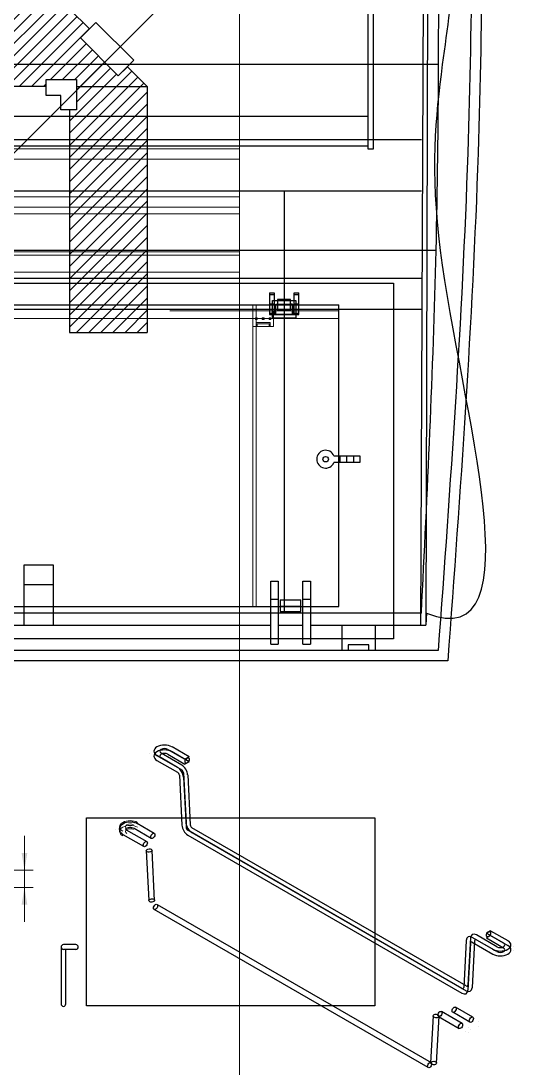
# Model space of a CAD drawing. Header units: inches. Extents: x -1.8 to 19, y -6.6 to 16.3.
# Drawn here: x 11.42 to 18.96, y -6.63 to 8.64 of the extents above; entities that cross this region are included whole.
import ezdxf

# ---------------------------------------------------------------- set-up
doc = ezdxf.new("R2010")
doc.units = ezdxf.units.IN
doc.header["$MEASUREMENT"] = 0
doc.linetypes.add('DASHED2', pattern=[9.525, 6.35, -3.175])
for name, color, linetype, lineweight, true_color in [('carriage ribbon cable', 4, 'Continuous', 25, 0x00ffff), ('carriage shaft', 30, 'Continuous', 25, 0xff7f00), ('dimensions', 150, 'Continuous', 18, 0x0080ff), ('hidden ... bottom view', 16, 'Continuous', 25, 0x800000), ('hidden ... case construction', 56, 'Continuous', 25, 0x808000), ('hidden ... construction', 2, 'Continuous', 0, 0xffff00), ('hidden ... isometric', 3, 'Continuous', 25, 0x00ff00), ('keyboard', 96, 'Continuous', 25, 0x008000), ('motherboard', 6, 'Continuous', 25, 0xff00ff), ('orthographic', 7, 'Continuous', 25, 0xffffff), ('top view', 7, 'Continuous', 25, 0xffffff)]:
    doc.layers.add(name, color=color, linetype=linetype, lineweight=lineweight, true_color=true_color)
picture_1 = doc.add_image_def('image1.png', size_in_pixel=(1050, 685))

# ---------------------------------------------------------------- blocks, each defined once
blk = doc.blocks.new('PCB latch')
at = {"layer": 'top view', "color": 0}
for p, q in [((-0.215, 0.242), (-0.215, -0.075)), ((-0.215, 0.242), (-0.147, 0.242)), ((-0.215, 0.217), (-0.147, 0.217)), ((-0.147, 0.242), (-0.147, -0.075)), ((0.147, 0.242), (0.215, 0.242)), ((0.147, -0.075), (0.147, 0.242)), ((0.147, 0.217), (0.215, 0.217)), ((0.215, -0.075), (0.215, 0.242)), ((-0.215, 0.079), (-0.147, 0.079)), ((-0.12, -0.075), (-0.12, 0.075)), ((-0.12, 0.075), (-0.095, 0.075)), ((0.095, 0.145), (-0.095, 0.145)), ((-0.095, 0.145), (-0.095, -0.018)), ((0.095, 0.062), (-0.095, 0.062)), ((0.095, -0.018), (0.095, 0.145)), ((0.12, 0.075), (0.095, 0.075)), ((0.12, -0.075), (0.12, 0.075)), ((0.147, 0.079), (0.215, 0.079)), ((-0.215, -0.057), (-0.147, -0.057)), ((-0.215, -0.075), (0.215, -0.075)), ((-0.095, -0.018), (0.095, -0.018)), ((0.147, -0.057), (0.215, -0.057))]:
    blk.add_line(p, q, dxfattribs=at)
blk = doc.blocks.new('PCB anchor')
at = {"layer": 'top view'}
for p, q in [((0, -0.9165), (0, 0)), ((0, 0), (0.11, 0)), ((0.11, 0), (0.11, -0.9165)), ((0.47, -0.9165), (0.47, 0)), ((0.47, 0), (0.58, 0)), ((0.58, 0), (0.58, -0.9165)), ((0, -0.26), (0.11, -0.26)), ((0.14, -0.27), (0.14, -0.44)), ((0.14, -0.27), (0.44, -0.27)), ((0.44, -0.44), (0.44, -0.27)), ((0.47, -0.26), (0.58, -0.26)), ((0, -0.37), (0.11, -0.37)), ((0.14, -0.44), (0.44, -0.44)), ((0.47, -0.37), (0.58, -0.37)), ((0, -0.9165), (0.11, -0.9165)), ((0.47, -0.9165), (0.58, -0.9165))]:
    blk.add_line(p, q, dxfattribs=at)
at = {"layer": 'top view', "linetype": 'DASHED2'}
blk.add_line((0.44, -0.37), (0.14, -0.37), dxfattribs=at)
blk = doc.blocks.new('22-27-2031')
at = {"layer": 'motherboard', "color": 0, "lineweight": 18}
for p, q in [((0.25, 0.115), (-0.05, 0.115)), ((-0.05, 0.115), (-0.05, -0.115)), ((0.25, -0.115), (0.25, 0.115)), ((-0.05, -0.115), (0.25, -0.115))]:
    blk.add_line(p, q, dxfattribs=at)
at = {"layer": 'motherboard', "color": 0, "lineweight": 13}
for p, q in [((-0.0125, -0.0125), (-0.0125, 0.0125)), ((-0.0125, 0.0125), (0.0125, 0.0125)), ((0.0125, 0.0125), (0.0125, -0.0125)), ((0.0875, -0.0125), (0.0875, 0.0125)), ((0.0875, 0.0125), (0.1125, 0.0125)), ((0.1125, 0.0125), (0.1125, -0.0125)), ((0.1875, -0.0125), (0.1875, 0.0125)), ((0.1875, 0.0125), (0.2125, 0.0125)), ((0.2125, 0.0125), (0.2125, -0.0125)), ((0.0125, -0.0125), (-0.0125, -0.0125)), ((0.2, -0.055), (0, -0.055)), ((0, -0.115), (0, -0.055)), ((0.2, -0.076), (0, -0.076)), ((0.0125, -0.115), (0.0125, -0.076)), ((0.1125, -0.0125), (0.0875, -0.0125)), ((0.2125, -0.0125), (0.1875, -0.0125)), ((0.1875, -0.115), (0.1875, -0.076)), ((0.2, -0.115), (0.2, -0.055))]:
    blk.add_line(p, q, dxfattribs=at)

msp = doc.modelspace()

# ---------------------------------------------------------------- hatches: boundary and pattern name
at = {"layer": 'carriage ribbon cable'}
h = msp.add_hatch(dxfattribs=at)
h.set_pattern_fill('ANSI31', color=256, style=0, pattern_type=0)
edge = h.paths.add_edge_path(flags=0)
edge.add_line((12.966, 7.969), (13.255, 7.68))
edge.add_line((13.255, 7.68), (13.255, 4.095))
edge.add_line((13.255, 4.095), (12.125, 4.095))
edge.add_line((12.125, 4.095), (12.125, 7.34))
edge.add_line((12.125, 7.34), (12.225, 7.34))
edge.add_line((12.225, 7.34), (12.225, 7.78))
edge.add_line((12.225, 7.78), (11.785, 7.78))
edge.add_line((11.785, 7.78), (11.785, 7.68))
edge.add_line((11.785, 7.68), (8.725, 7.68))
edge.add_line((8.725, 7.68), (8.725, 8.335))
edge.add_arc((8.615, 8.335), 0.11, 0, 180)
edge.add_line((8.505, 8.335), (8.505, 7.68))
edge.add_line((8.505, 7.68), (1.215, 7.68))
edge.add_line((1.215, 7.68), (1.215, 8.81))
edge.add_line((1.215, 8.81), (12.125, 8.81))
edge.add_line((12.125, 8.81), (12.414, 8.521))
edge.add_line((12.414, 8.521), (12.282, 8.388))
edge.add_line((12.282, 8.388), (12.833, 7.837))
edge.add_line((12.833, 7.837), (12.966, 7.969))

# ---------------------------------------------------------------- linework, layer by layer
for p, q in [((12.125, 8.81), (12.414, 8.521)), ((12.282, 8.388), (12.414, 8.521)), ((12.282, 8.388), (12.833, 7.837)), ((12.966, 7.969), (12.833, 7.837)), ((12.966, 7.969), (13.255, 7.68)), ((11.785, 7.68), (8.725, 7.68)), ((11.785, 7.78), (12.225, 7.78)), ((11.785, 7.68), (11.785, 7.78)), ((12.225, 7.78), (12.225, 7.34)), ((12.225, 7.68), (13.255, 7.68)), ((13.255, 7.68), (13.255, 4.095)), ((12.125, 7.34), (12.125, 4.095)), ((12.225, 7.34), (12.125, 7.34)), ((12.125, 4.095), (13.255, 4.095))]:
    msp.add_line(p, q, dxfattribs=at)
at = {"layer": 'carriage shaft'}
for p, q in [((0.715, 7.248), (16.475, 7.248)), ((16.475, 6.815), (16.475, 7.248)), ((0.715, 6.815), (16.475, 6.815))]:
    msp.add_line(p, q, dxfattribs=at)
at = {"layer": 'dimensions'}
for p, q in [((11.467, -4.5), (11.467, -3.248)), ((10.708, -3.748), (11.592, -3.748)), ((10.708, -4), (11.592, -4))]:
    msp.add_line(p, q, dxfattribs=at)
for points in [[(11.467, -3.748), (11.426, -3.498), (11.509, -3.498)], [(11.467, -4), (11.509, -4.25), (11.426, -4.25)]]:
    msp.add_solid(points, dxfattribs=at)
at = {"layer": 'hidden ... bottom view'}
for p, q in [((15.08, 4.56), (15.42, 4.56)), ((15.08, 4.3), (15.08, 4.56)), ((15.13, 4.505), (15.37, 4.505)), ((15.13, 4.355), (15.13, 4.505)), ((15.37, 4.505), (15.37, 4.355)), ((15.42, 4.56), (15.42, 4.3)), ((15.42, 4.3), (15.08, 4.3)), ((15.37, 4.355), (15.13, 4.355)), ((17.25, 0), (0, 0))]:
    msp.add_line(p, q, dxfattribs=at)
msp.add_open_spline([(17.25, 0), (17.337, 1.763), (17.467, 4.428), (17.51, 8.336), (17.493, 11.814), (17.374, 14.386), (17.312, 15.719)], degree=3, knots=[0, 0, 0, 0, 5.294367, 8.004593, 11.723475, 15.726525, 15.726525, 15.726525, 15.726525], dxfattribs=at)
at = {"layer": 'hidden ... case construction'}
for p, q in [((17.241, -0.175), (17.311, 15.762)), ((17.357, 15.762), (17.315, -0.175)), ((17.5, 8), (-0.25, 8)), ((17.25, 6.9), (0, 6.9)), ((17.25, 6.155), (0, 6.155)), ((15.25, 6.155), (15.25, 0)), ((17.465, 5.29), (-0.215, 5.29)), ((17.25, 4.88), (0, 4.88)), ((17.25, 4.43), (0, 4.43))]:
    msp.add_line(p, q, dxfattribs=at)
at = {"layer": 'hidden ... construction'}
for p, q in [((14.6, 6.771), (5.595, 6.771)), ((14.6, 6.622), (5.595, 6.622)), ((14.6, 6.072), (5.595, 6.072)), ((14.6, 5.922), (5.595, 5.922)), ((14.6, 5.822), (5.595, 5.822)), ((14.6, 5.271), (5.595, 5.271)), ((14.6, 5.222), (5.595, 5.222)), ((5.595, 4.971), (14.6, 4.971)), ((14.795, 0.095), (14.795, 4.495)), ((14.845, 0.095), (14.845, 4.495)), ((4.445, 4.295), (16.045, 4.295)), ((13.586, 4.41), (16.045, 4.41))]:
    msp.add_line(p, q, dxfattribs=at)
for p, direction in [((14.6, 7.467), (0, 1)), ((14.6, 10), (-0.707107, -0.707107))]:
    msp.add_xline(p, direction, dxfattribs=at)
for centre, major_axis in [((13.007, -3.114), (-0.154, 0)), ((13.007, -3.184), (-0.154, 0)), ((13.007, -3.114), (-0.0686, 0)), ((13.007, -3.184), (-0.0686, 0))]:
    msp.add_ellipse(centre, major_axis=major_axis, ratio=0.57735, start_param=3.926991, end_param=7.068583, dxfattribs=at)
at = {"layer": 'hidden ... isometric'}
for p, q in [((13.867, -2.096), (13.617, -1.951)), ((13.289, -2.049), (13.289, -2.049)), ((13.35, -2.014), (13.35, -2.014)), ((13.698, -2.25), (13.398, -2.077)), ((13.398, -2.077), (13.758, -2.285)), ((13.758, -2.215), (13.459, -2.042)), ((13.698, -2.25), (13.459, -2.112)), ((13.556, -1.986), (13.806, -2.131)), ((13.556, -2.056), (13.806, -2.201)), ((13.867, -2.166), (13.617, -2.021)), ((13.867, -2.096), (13.806, -2.131)), ((13.398, -2.147), (13.698, -2.32)), ((13.398, -2.147), (13.698, -2.32)), ((13.867, -2.166), (13.806, -2.201)), ((13.724, -2.363), (13.761, -3.092)), ((13.784, -2.328), (13.821, -3.057)), ((13.784, -2.394), (13.821, -3.123)), ((13.845, -2.359), (13.882, -3.088)), ((12.789, -3.149), (12.789, -3.149)), ((12.85, -3.114), (12.85, -3.114)), ((12.95, -3.158), (13.249, -3.331)), ((13.315, -3.285), (13.065, -3.141)), ((13.358, -3.211), (13.108, -3.067)), ((17.841, -5.472), (13.847, -3.166)), ((17.902, -5.437), (13.908, -3.131)), ((13.908, -3.201), (17.902, -5.507)), ((13.207, -3.405), (12.907, -3.232)), ((13.847, -3.236), (17.841, -5.542)), ((13.241, -3.463), (13.278, -4.192)), ((13.364, -4.188), (13.327, -3.459)), ((13.399, -4.247), (17.393, -6.553)), ((17.35, -6.627), (13.356, -4.321)), ((18.35, -4.936), (17.99, -4.728)), ((18.35, -4.936), (17.99, -4.728)), ((18.35, -4.866), (18.051, -4.693)), ((18.258, -4.631), (18.197, -4.666)), ((18.197, -4.666), (18.447, -4.81)), ((18.258, -4.701), (18.197, -4.736)), ((18.258, -4.631), (18.509, -4.776)), ((18.258, -4.701), (18.509, -4.846)), ((17.904, -4.772), (17.867, -5.459)), ((17.964, -4.812), (17.927, -5.498)), ((17.964, -4.737), (17.928, -5.424)), ((18.025, -4.777), (17.988, -5.463)), ((17.99, -4.798), (18.291, -4.972)), ((17.99, -4.798), (18.291, -4.972)), ((18.021, -4.746), (18.291, -4.902)), ((18.051, -4.763), (18.291, -4.902)), ((18.197, -4.736), (18.447, -4.88)), ((18.588, -4.856), (18.588, -4.856)), ((18.4, -5), (18.4, -5)), ((18.43, -4.947), (18.43, -4.947)), ((18.43, -5.018), (18.43, -5.018)), ((18.461, -4.965), (18.461, -4.965)), ((18.588, -4.926), (18.588, -4.926)), ((18, -5.891), (17.749, -5.746)), ((17.422, -5.872), (17.385, -6.559)), ((17.47, -6.563), (17.507, -5.877)), ((17.499, -5.883), (17.799, -6.056)), ((17.842, -5.982), (17.542, -5.809)), ((17.957, -5.965), (17.706, -5.82)), ((17.9, -6.1), (17.9, -6.1)), ((17.93, -6.047), (17.93, -6.047)), ((17.961, -6.065), (17.961, -6.065)), ((18.088, -5.956), (18.088, -5.956)), ((18.088, -6.026), (18.088, -6.026)), ((17.93, -6.118), (17.93, -6.118))]:
    msp.add_line(p, q, dxfattribs=at)
for centre, major_axis, ratio, start_param, end_param in [((13.507, -2.014), (-0.154, 0), 0.57735, 3.926991, 7.068583), ((13.507, -2.014), (-0.0686, 0), 0.57735, 3.926991, 7.068583), ((13.507, -2.084), (-0.154, 0), 0.57735, 3.926991, 7.068583), ((13.507, -2.084), (-0.0686, 0), 0.57735, 3.926991, 7.068583), ((13.698, -2.35), (-0.061, 0.106), 0.57735, 3.987606, 5.497787), ((13.758, -2.315), (-0.061, 0.106), 0.57735, 3.987606, 5.497787), ((13.758, -2.315), (-0.0184, 0.0318), 0.57735, 3.987606, 5.497787), ((13.698, -2.35), (-0.0184, 0.0318), 0.57735, 3.987606, 5.497787), ((13.007, -3.174), (-0.0811, 0), 0.577406, 3.927061, 5.725979), ((13.007, -3.125), (-0.0812, 0), 0.576085, 0.557209, 0.786408), ((13.847, -3.136), (-0.061, 0.106), 0.57735, 0.846013, 2.356194), ((13.908, -3.101), (-0.061, 0.106), 0.57735, 0.846013, 2.356194), ((13.847, -3.136), (-0.0184, 0.0318), 0.57735, 0.846013, 2.356194), ((13.908, -3.101), (-0.0184, 0.0318), 0.57735, 0.846013, 2.356194), ((17.99, -4.828), (-0.061, 0.106), 0.57735, 5.497787, 7.007968), ((18.051, -4.793), (-0.061, 0.106), 0.57735, 5.497787, 7.007968), ((17.99, -4.828), (-0.0184, 0.0318), 0.57735, 5.497787, 7.007968), ((18.051, -4.793), (-0.0184, 0.0318), 0.57735, 5.497787, 7.007968), ((18.4, -4.839), (0.154, 0), 0.57735, 3.926991, 7.068583), ((18.4, -4.909), (0.154, 0), 0.57735, 3.926991, 7.068583), ((18.399, -4.838), (0.0686, 0), 0.57735, 3.926991, 7.068583), ((18.399, -4.908), (0.0686, 0), 0.57735, 3.926991, 7.068583), ((17.841, -5.442), (-0.0184, 0.0318), 0.57735, 2.356194, 3.866376), ((17.902, -5.407), (-0.0184, 0.0318), 0.57735, 2.356194, 3.866376), ((17.902, -5.407), (-0.061, 0.106), 0.57735, 2.356194, 3.866376), ((17.841, -5.442), (-0.061, 0.106), 0.57735, 2.356194, 3.866376)]:
    msp.add_ellipse(centre, major_axis=major_axis, ratio=ratio, start_param=start_param, end_param=end_param, dxfattribs=at)
for centre, major_axis, ratio in [((13.837, -2.148), (-0.0214, -0.0371), 0.57735), ((13.337, -3.248), (-0.0214, -0.0371), 0.57735), ((13.228, -3.368), (-0.0214, -0.0371), 0.57735), ((13.284, -3.461), (0.0428, 0.0022), 0.541635), ((13.321, -4.19), (0.0428, 0.0022), 0.541635), ((13.377, -4.284), (-0.0214, -0.0371), 0.57735), ((18.227, -4.683), (-0.0214, -0.0371), 0.57735), ((17.521, -5.846), (-0.0214, -0.0371), 0.57735), ((17.727, -5.783), (-0.0214, -0.0371), 0.57735), ((17.464, -5.875), (-0.0428, 0.0023), 0.610981), ((17.978, -5.928), (-0.0214, -0.0371), 0.57735), ((17.821, -6.019), (-0.0214, -0.0371), 0.57735), ((17.371, -6.59), (-0.0214, -0.0371), 0.57735), ((17.428, -6.561), (-0.0428, 0.0023), 0.610981)]:
    msp.add_ellipse(centre, major_axis=major_axis, ratio=ratio, dxfattribs=at)
msp.add_open_spline([(12.907, -3.232), (12.899, -3.227), (12.872, -3.208), (12.834, -3.14), (12.903, -3.054), (12.982, -3.041), (13.037, -3.044), (13.068, -3.05), (13.091, -3.058), (13.103, -3.064), (13.108, -3.067)], degree=3, knots=[0, 0, 0, 0, 0.0280648, 0.100804, 0.201073, 0.2965171, 0.3342433, 0.3651746, 0.3909484, 0.4069508, 0.4069508, 0.4069508, 0.4069508], dxfattribs=at)
at = {"layer": 'keyboard'}
for p, q in [((-0.185, 4.812), (16.845, 4.812)), ((16.845, 4.812), (16.845, -0.375)), ((16.845, -0.375), (-0.185, -0.375))]:
    msp.add_line(p, q, dxfattribs=at)
at = {"layer": 'motherboard'}
for p, q in [((4.445, 4.495), (16.045, 4.495)), ((16.045, 0.095), (16.045, 4.495)), ((4.445, 0.095), (16.045, 0.095))]:
    msp.add_line(p, q, dxfattribs=at)
at = {"layer": 'orthographic'}
for p, q in [((12, -4.869), (12, -5.699)), ((12.217, -4.834), (12.035, -4.834)), ((12.217, -4.904), (12.035, -4.904)), ((12.07, -5.699), (12.07, -4.904))]:
    msp.add_line(p, q, dxfattribs=at)
for centre, start, end in [((12.035, -4.869), 90, 270), ((12.217, -4.869), 270, 90), ((12.035, -5.699), 180, 0)]:
    msp.add_arc(centre, 0.035, start, end, dxfattribs=at)
at = {"layer": 'top view'}
for p, q in [((16.475, 6.765), (16.475, 15.5)), ((16.547, 15.5), (16.547, 6.765)), ((12.282, 8.388), (12.508, 8.614)), ((12.508, 8.614), (13.059, 8.063)), ((12.282, 8.388), (12.833, 7.837)), ((13.059, 8.063), (12.833, 7.837)), ((11.785, 7.78), (12.225, 7.78)), ((11.785, 7.55), (11.785, 7.78)), ((12.225, 7.78), (12.225, 7.34)), ((11.995, 7.55), (11.785, 7.55)), ((11.995, 7.34), (11.995, 7.55)), ((12.225, 7.34), (11.995, 7.34)), ((16.547, 6.765), (16.475, 6.765)), ((15.975, 2.295), (16.355, 2.295)), ((16.065, 2.195), (16.065, 2.295)), ((16.165, 2.195), (16.165, 2.295)), ((16.265, 2.195), (16.265, 2.295)), ((16.355, 2.295), (16.355, 2.195)), ((16.355, 2.195), (15.975, 2.195)), ((11.465, -0.175), (11.465, 0.705)), ((11.465, 0.705), (11.885, 0.705)), ((11.885, 0.705), (11.885, -0.175)), ((11.885, 0.415), (11.465, 0.415)), ((17.323, 0), (17.315, -0.175)), ((10.925, -0.175), (15.055, -0.175)), ((15.165, -0.175), (15.525, -0.175)), ((15.635, -0.175), (17.315, -0.175)), ((16.095, -0.545), (16.095, -0.175)), ((16.575, -0.175), (16.575, -0.545)), ((17.495, -0.545), (-0.255, -0.545)), ((16.485, -0.461), (16.185, -0.461)), ((16.185, -0.461), (16.185, -0.545)), ((16.485, -0.545), (16.485, -0.461)), ((17.635, -0.696), (-0.393, -0.696))]:
    msp.add_line(p, q, dxfattribs=at)
msp.add_circle((15.855, 2.245), 0.04, dxfattribs=at)
msp.add_arc((15.855, 2.245), 0.13, 22.6199, 337.3801, dxfattribs=at)
for points, knots in [([(17.323, 0), (18.964, -0.65), (17.231, 4.904), (17.565, 8.327), (18.08, 11.074), (16.119, 16.21), (17.36, 15.719)], [0, 0, 0, 0, 5.294367, 8.004593, 11.723475, 15.726525, 15.726525, 15.726525, 15.726525]), ([(18.078, 16.303), (18.097, 15.105), (18.146, 11.907), (18.139, 6.233), (17.816, 1.771), (17.635, -0.696)], [0, 0, 0, 0, 3.595419, 9.595627, 17.012653, 17.012653, 17.012653, 17.012653]), ([(17.927, 16.152), (17.946, 15.004), (17.996, 11.856), (17.989, 6.283), (17.67, 1.871), (17.495, -0.545)], [0, 0, 0, 0, 3.444432, 9.444641, 16.710271, 16.710271, 16.710271, 16.710271])]:
    msp.add_open_spline(points, degree=3, knots=knots, dxfattribs=at)

# ---------------------------------------------------------------- block references
at = {"layer": 'motherboard'}
msp.add_blockref('22-27-2031', (14.845, 4.295), dxfattribs=at)
at = {"layer": 'top view'}
for name, p in [('PCB latch', (15.25, 4.43)), ('PCB anchor', (15.055, 0.465))]:
    msp.add_blockref(name, p, dxfattribs=at)

# ---------------------------------------------------------------- pictures from other files: only their frames are drawn
at = {"layer": 'orthographic'}
image = msp.add_image(picture_1, insert=(12.373, -5.726), size_in_units=(4.2, 2.74), dxfattribs=at)

doc.saveas('drawing.dxf')
